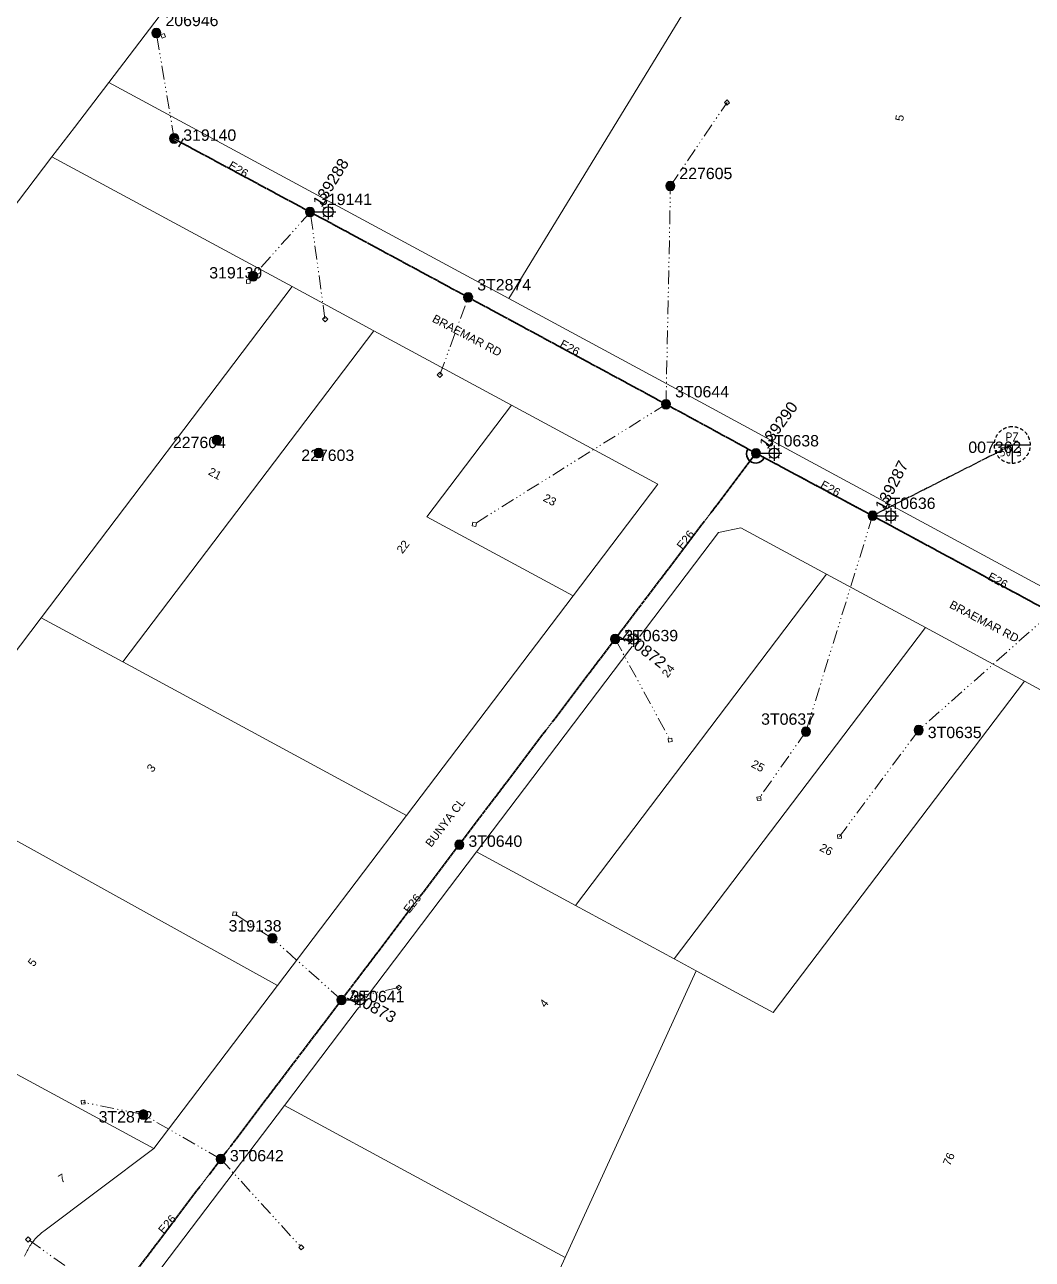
# Model space of a CAD drawing. Header units: metres. Extents: x 264899 to 270320, y 6185871 to 6191197.
# Drawn here: x 268348.5 to 268570.1, y 6187168.9 to 6187440.5 of the extents above; entities that cross this region are included whole.
import ezdxf
from ezdxf.enums import TextEntityAlignment as Align

# ---------------------------------------------------------------- set-up
doc = ezdxf.new("R2010")
doc.units = ezdxf.units.M
for name, pattern in [('Cable Exist OH', [1, 1, 0]), ('Dash', [5, 3, -2]), ('PHANTOMX2', [6.6, 3, -0.75, 0.2, -0.75, 0.2, -0.75, 0.2, -0.75])]:
    doc.linetypes.add(name, pattern=pattern)
doc.layers.get('0').update_dxf_attribs({"color": 6})
for name, color, linetype, lineweight in [('_User_LV_Exist', 5, 'Continuous', 35), ('Cadastre Land Parcels_SP_EXT', 118, 'Continuous', 15), ('Cadastre Roads_SP_EXT', 218, 'Continuous', 15), ('Mains_LV_EXT', 163, 'Continuous', 25), ('Mains_SL_EXT', 131, 'Continuous', 25), ('Services_SP_EXT', 42, 'PHANTOMX2', 20)]:
    doc.layers.add(name, color=color, linetype=linetype, lineweight=lineweight)
for name, color, linetype in [('Equip_SL_EXT', 7, 'Continuous'), ('Equip_SP_SL_EXT', 7, 'Continuous'), ('SupportsOH_SP_TR_HV_LV_SL_EXT', 7, 'Continuous')]:
    doc.layers.add(name, color=color, linetype=linetype)
doc.layers.get('0').freeze()
doc.styles.add('iecARIAL', font='arial.ttf', dxfattribs={"height": 2})
doc.styles.add('IESYMBOL1', font='isocp.shx')
doc.styles.add('POLE_LABEL', font='arial.ttf', dxfattribs={"height": 2})
doc.styles.add('SL_LABEL', font='arial.ttf', dxfattribs={"height": 2})
doc.styles.add('SLCP_LABEL', font='arial.ttf', dxfattribs={"height": 2})
doc.styles.get("Standard").update_dxf_attribs({"font": 'arial.ttf'})

# ---------------------------------------------------------------- blocks, each defined once
blk = doc.blocks.new('SL_LANTERN_EXT')
at = {"flags": 9}
for tag, p in [('LRATECODE', (-7.4, 0)), ('LOUTREACHVOCAB', (-7.2, 0)), ('LOUTREACH', (-7, 0)), ('LANTNUMBER', (-6.6, 0)), ('LNEW', (-6.4, 0)), ('LMASTVOCAB', (-6.2, 0)), ('LMAST', (-6, 0)), ('LLAMPVOCAB', (-5.8, 0)), ('LLAMP', (-5.6, 0)), ('LEXIST', (-5.4, 0)), ('LCHARGE3PERCENT', (-5.2, 0)), ('LCHARGE3', (-5, 0)), ('LCHARGE2PERCENT', (-4.8, 0)), ('LCHARGE2', (-4.6, 0)), ('LCHARGE1PERCENT', (-4.4, 0)), ('LCHARGE1', (-4.2, 0)), ('LCATEGORY', (-4, 0)), ('LBRACKETVOCAB', (-3.8, 0)), ('LBRACKET', (-3.6, 0)), ('LKINGHEIGHT', (-3.4, 0)), ('CREPLACE', (-3.2, 0)), ('CREMOVE', (-3, 0)), ('CNUMBER', (-2.8, 0)), ('CNEW', (-2.6, 0)), ('CEXIST', (-2.4, 0)), ('USAGE', (-2.2, 0)), ('STATE', (-2, 0)), ('OWNED_BY', (-1.8, 0)), ('ORIENTATION', (-1.6, 0)), ('OPERATING_VOLTAGE', (-1.4, 0)), ('NO_PHASES', (-1.2, 0)), ('LANTERN_TYPE', (-1, 0)), ('LANTERN_PURPOSE', (-0.8, 0)), ('CONTROL_TYPE', (-0.6, 0)), ('CONSTRUCTED_VOLTAGE', (-0.4, 0))]:
    blk.add_attdef(tag, text='', height=0.001, rotation=270, dxfattribs=at).set_placement(p, align=Align.MIDDLE_LEFT)
at = {"style": 'SL_LABEL', "flags": 9}
blk.add_attdef('STREET_CODE', text='', height=0.001, rotation=270, dxfattribs=at).set_placement((0, 0), align=Align.MIDDLE_LEFT)
at = {"flags": 1}
blk.add_attdef('Z', (0, 0), '', height=0.001, rotation=270, dxfattribs=at)
at = {"width": 0.9}
blk.add_attdef('LNUMBER', text='', height=1, dxfattribs=at).set_placement((7, -1), align=Align.MIDDLE_LEFT)
at = {"flags": 9}
for tag, p in [('LREMOVE', (0, -7.6)), ('LREPLACE', (0, -7.8)), ('LTYPE', (0, -8)), ('LTYPEVOCAB', (0, -8.2)), ('LEGEND', (0, -8.4)), ('SUBURB', (0, -8.6)), ('STREETNAME', (0, -8.8)), ('LOCATION', (0, -9)), ('NOTES', (0, -9.2)), ('MAINTAINED_BY', (0, -9.86))]:
    blk.add_attdef(tag, text='', height=0.001, dxfattribs=at).set_placement(p, align=Align.MIDDLE_LEFT)
blk.add_attdef('OPERATED_BY', (0, -9.61), '', height=0.001, dxfattribs=at)
blk.add_wipeout([(5.69, 0), (5.06, -1.06), (4, -1.69), (2.94, -1.06), (2.31, 0), (2.94, 1.06), (4, 1.69), (5.06, 1.06)])
for p, q in [((0, 0), (4, 0)), ((2.94, 1.06), (3.2, 0.8)), ((4, 1.69), (4, 0)), ((5.06, 1.06), (4.8, 0.8)), ((2.94, -1.06), (3.2, -0.8)), ((4, 0), (5.69, 0)), ((4, 0), (4, -1.69)), ((5.06, -1.06), (4.8, -0.8))]:
    blk.add_line(p, q)
blk.add_circle((4, 0), 1.12)
blk = doc.blocks.new('CCP_EXT')
blk.add_wipeout([(0, 0.57), (0.57, 0), (0, -0.57), (-0.57, 0)])
blk.add_lwpolyline([(-0.57, 0), (0, 0.57), (0.57, 0), (0, -0.57), (-0.57, 0)])
at = {"flags": 1}
blk.add_attdef('Z', (0, 0), '', height=0.2, dxfattribs=at)
at = {"flags": 9}
for tag, p in [('CCP_TYPE', (0, 0)), ('CONSTRUCTED_VOLTAGE', (0, -0.2)), ('OPERATING_VOLTAGE', (0, -0.6)), ('ORIENTATION', (0, -0.8)), ('OWNED_BY', (0, -1)), ('STATE', (0, -1.8)), ('NO_PHASES', (0, -0.4)), ('USAGE', (0, -1.2)), ('LEGEND', (0, -1.4)), ('LIFE_SUPPORT', (0, -1.6)), ('NOTES', (0, -2))]:
    blk.add_attdef(tag, text='', height=0.2, dxfattribs=at).set_placement(p, align=Align.MIDDLE_LEFT)
blk = doc.blocks.new('POLE_EXT')
blk.add_hatch(color=256).paths.add_polyline_path([(-1, 0, 1), (1, 0, 1)])
blk.add_lwpolyline([(-1, 0, 1), (1, 0, 1)], format="xyb", close=True)
at = {"flags": 8}
blk.add_attdef('pNumber', text='', height=2, dxfattribs=at).set_placement((2.5, 2.5), align=Align.MIDDLE_CENTER)
at = {"style": 'POLE_LABEL', "flags": 9}
for tag, p in [('STRUCTURE_PLANT_NUMBER', (1.35, 0.03)), ('STREET_CODE', (1.35, -0.2))]:
    blk.add_attdef(tag, text='', height=0.2, dxfattribs=at).set_placement(p, align=Align.MIDDLE_LEFT)
at = {"flags": 9}
for tag, p in [('OWNED_BY', (1.35, -0.4)), ('SPECIAL_USE', (1.35, -0.8)), ('STATE', (1.35, -1)), ('cLV', (1.35, -1.4)), ('hDepth', (1.35, -1.6)), ('hDia', (1.35, -1.8)), ('cHV', (1.35, -2)), ('PARENT', (1.35, -0.6)), ('USAGE', (1.35, -1.2)), ('LBRACKET', (1.35, -2.2)), ('LExisting', (1.35, -2.4)), ('LANTNUMBER', (1.35, -2.6)), ('LOther', (1.35, -2.8)), ('cLinedev', (1.35, -3.4)), ('pExisting', (1.35, -3.8)), ('pFooting', (1.35, -4.4)), ('pNew', (1.35, -4.6)), ('pRelocate', (1.35, -5)), ('pRemove', (1.35, -5.2)), ('pReplace', (1.35, -5.4)), ('LRemove', (1.35, -3)), ('LEGEND', (1.35, -3.2)), ('LOCATION', (1.35, -3.6)), ('PFNUMBER', (1.35, -4)), ('NEWPFNUMBER', (1.35, -4.2)), ('pStay', (1.35, -5.6)), ('pType', (1.35, -5.8)), ('cspan', (1.35, -6)), ('STREETNAME', (1.35, -6.2)), ('SUBURB', (1.35, -6.4)), ('OPERATED_BY', (1.36, -7.01)), ('NOTES', (1.35, -6.6)), ('MAINTAINED_BY', (1.36, -6.81))]:
    blk.add_attdef(tag, text='', height=0.2, dxfattribs=at).set_placement(p, align=Align.MIDDLE_LEFT)
at = {"flags": 1}
blk.add_attdef('Z', (1.35, -7.33), '', height=0.2, dxfattribs=at)
blk = doc.blocks.new('End Shackle_EXT')
blk.add_wipeout([(0, 0.25), (1.81, 0.25), (1.82, -0.25), (0, -0.25)])
blk.add_line((1.81, -1), (1.81, 1))
at = {"flags": 1}
blk.add_attdef('Z', (0, 0), '', height=0.2, dxfattribs=at)
at = {"flags": 9}
for tag, p in [('CONNECTOR_TYPE', (0, 0)), ('CONSTRUCTED_VOLTAGE', (0, -0.2)), ('OPERATING_VOLTAGE', (0, -0.6)), ('ORIENTATION', (0, -0.8)), ('OWNED_BY', (0, -1)), ('STATE', (0, -1.2)), ('NO_PHASES', (0, -0.4)), ('USAGE', (0, -1.4)), ('NOTES', (0, -1.6))]:
    blk.add_attdef(tag, text='', height=0.2, dxfattribs=at).set_placement(p, align=Align.MIDDLE_LEFT)
blk = doc.blocks.new('SLCP_ZELL_EXT')
at = {"flags": 8}
blk.add_attdef('ASSET_NUM', text='', height=2, dxfattribs=at).set_placement((0, 6), align=Align.MIDDLE_CENTER)
for tag, flags, p in [('CONSTRUCTED_VOLTAGE', 9, (0.25, -0.5)), ('CONTROL_TYPE', 9, (0.25, -0.7)), ('OPERATING_VOLTAGE', 9, (0.25, -1.1)), ('ORIENTATION', 9, (0.25, -1.3)), ('OWNED_BY', 9, (0.25, -1.5)), ('OPERATED_BY', 9, (0.25, -1.7)), ('STATE', 9, (0.25, -2.7)), ('NO_PHASES', 9, (0.25, -0.9)), ('MAINTAINED_BY', 9, (0.25, -1.9)), ('USAGE', 9, (0.25, -2.1)), ('LOCATION', 9, (0.25, -2.3)), ('NOTES', 9, (0.25, -2.5)), ('AMP_RATING', 9, (0.25, -3.3)), ('STREETNAME', 9, (0.25, -2.9)), ('SUBURB', 9, (0.25, -3.1)), ('Z', 1, (0.25, -3.5))]:
    blk.add_attdef(tag, text='', height=0.2, dxfattribs=dict(flags=flags)).set_placement(p, align=Align.MIDDLE_LEFT)
blk.add_wipeout([(-0.05, 4), (-0.15, 4), (-0.25, 3.99), (-0.34, 3.99), (-0.44, 3.98), (-0.54, 3.96), (-0.64, 3.95), (-0.73, 3.93), (-0.83, 3.91), (-0.92, 3.89), (-1.02, 3.87), (-1.11, 3.84), (-1.21, 3.81), (-1.3, 3.78), (-1.39, 3.75), (-1.49, 3.71), (-1.58, 3.68), (-1.67, 3.64), (-1.75, 3.59), (-1.84, 3.55), (-1.93, 3.5), (-2.01, 3.46), (-2.1, 3.41), (-2.18, 3.35), (-2.26, 3.3), (-2.34, 3.24), (-2.42, 3.18), (-2.5, 3.12), (-2.58, 3.06), (-2.65, 3), (-2.72, 2.93), (-2.79, 2.86), (-2.86, 2.79), (-2.93, 2.72), (-3, 2.65), (-3.06, 2.58), (-3.12, 2.5), (-3.18, 2.42), (-3.24, 2.34), (-3.3, 2.26), (-3.35, 2.18), (-3.41, 2.1), (-3.46, 2.01), (-3.5, 1.93), (-3.55, 1.84), (-3.59, 1.75), (-3.64, 1.67), (-3.68, 1.58), (-3.71, 1.49), (-3.75, 1.39), (-3.78, 1.3), (-3.81, 1.21), (-3.84, 1.11), (-3.87, 1.02), (-3.89, 0.92), (-3.91, 0.83), (-3.93, 0.73), (-3.95, 0.64), (-3.96, 0.54), (-3.98, 0.44), (-3.99, 0.34), (-3.99, 0.25), (-4, 0.15), (-4, 0.05), (-4, -0.05), (-4, -0.15), (-3.99, -0.25), (-3.99, -0.34), (-3.98, -0.44), (-3.96, -0.54), (-3.95, -0.64), (-3.93, -0.73), (-3.91, -0.83), (-3.89, -0.92), (-3.87, -1.02), (-3.84, -1.11), (-3.81, -1.21), (-3.78, -1.3), (-3.75, -1.39), (-3.71, -1.49), (-3.68, -1.58), (-3.64, -1.67), (-3.59, -1.75), (-3.55, -1.84), (-3.5, -1.93), (-3.46, -2.01), (-3.41, -2.1), (-3.35, -2.18), (-3.3, -2.26), (-3.24, -2.34), (-3.18, -2.42), (-3.12, -2.5), (-3.06, -2.58), (-3, -2.65), (-2.93, -2.72), (-2.86, -2.79), (-2.79, -2.86), (-2.72, -2.93), (-2.65, -3), (-2.58, -3.06), (-2.5, -3.12), (-2.42, -3.18), (-2.34, -3.24), (-2.26, -3.3), (-2.18, -3.35), (-2.1, -3.41), (-2.01, -3.46), (-1.93, -3.5), (-1.84, -3.55), (-1.75, -3.59), (-1.67, -3.64), (-1.58, -3.68), (-1.49, -3.71), (-1.39, -3.75), (-1.3, -3.78), (-1.21, -3.81), (-1.11, -3.84), (-1.02, -3.87), (-0.92, -3.89), (-0.83, -3.91), (-0.73, -3.93), (-0.64, -3.95), (-0.54, -3.96), (-0.44, -3.98), (-0.34, -3.99), (-0.25, -3.99), (-0.15, -4), (-0.05, -4), (0.05, -4), (0.15, -4), (0.25, -3.99), (0.34, -3.99), (0.44, -3.98), (0.54, -3.96), (0.64, -3.95), (0.73, -3.93), (0.83, -3.91), (0.92, -3.89), (1.02, -3.87), (1.11, -3.84), (1.21, -3.81), (1.3, -3.78), (1.39, -3.75), (1.49, -3.71), (1.58, -3.68), (1.67, -3.64), (1.75, -3.59), (1.84, -3.55), (1.93, -3.5), (2.01, -3.46), (2.1, -3.41), (2.18, -3.35), (2.26, -3.3), (2.34, -3.24), (2.42, -3.18), (2.5, -3.12), (2.58, -3.06), (2.65, -3), (2.72, -2.93), (2.79, -2.86), (2.86, -2.79), (2.93, -2.72), (3, -2.65), (3.06, -2.58), (3.12, -2.5), (3.18, -2.42), (3.24, -2.34), (3.3, -2.26), (3.35, -2.18), (3.41, -2.1), (3.46, -2.01), (3.5, -1.93), (3.55, -1.84), (3.59, -1.75), (3.64, -1.67), (3.68, -1.58), (3.71, -1.49), (3.75, -1.39), (3.78, -1.3), (3.81, -1.21), (3.84, -1.11), (3.87, -1.02), (3.89, -0.92), (3.91, -0.83), (3.93, -0.73), (3.95, -0.64), (3.96, -0.54), (3.98, -0.44), (3.99, -0.34), (3.99, -0.25), (4, -0.15), (4, -0.05), (4, 0.05), (4, 0.15), (3.99, 0.25), (3.99, 0.34), (3.98, 0.44), (3.96, 0.54), (3.95, 0.64), (3.93, 0.73), (3.91, 0.83), (3.89, 0.92), (3.87, 1.02), (3.84, 1.11), (3.81, 1.21), (3.78, 1.3), (3.75, 1.39), (3.71, 1.49), (3.68, 1.58), (3.64, 1.67), (3.59, 1.75), (3.55, 1.84), (3.5, 1.93), (3.46, 2.01), (3.41, 2.1), (3.35, 2.18), (3.3, 2.26), (3.24, 2.34), (3.18, 2.42), (3.12, 2.5), (3.06, 2.58), (3, 2.65), (2.93, 2.72), (2.86, 2.79), (2.79, 2.86), (2.72, 2.93), (2.65, 3), (2.58, 3.06), (2.5, 3.12), (2.42, 3.18), (2.34, 3.24), (2.26, 3.3), (2.18, 3.35), (2.1, 3.41), (2.01, 3.46), (1.93, 3.5), (1.84, 3.55), (1.75, 3.59), (1.67, 3.64), (1.58, 3.68), (1.49, 3.71), (1.39, 3.75), (1.3, 3.78), (1.21, 3.81), (1.11, 3.84), (1.02, 3.87), (0.92, 3.89), (0.83, 3.91), (0.73, 3.93), (0.64, 3.95), (0.54, 3.96), (0.44, 3.98), (0.34, 3.99), (0.25, 3.99), (0.15, 4), (0.05, 4)])
for p, q in [((-4, 0), (4, 0)), ((0, 0), (0, -4))]:
    blk.add_line(p, q)
at = {"linetype": 'Dash', "ltscale": 0.25, "flags": 128}
blk.add_lwpolyline([(-0.05, 4), (-0.15, 4), (-0.25, 3.99), (-0.34, 3.99), (-0.44, 3.98), (-0.54, 3.96), (-0.64, 3.95), (-0.73, 3.93), (-0.83, 3.91), (-0.92, 3.89), (-1.02, 3.87), (-1.11, 3.84), (-1.21, 3.81), (-1.3, 3.78), (-1.39, 3.75), (-1.49, 3.71), (-1.58, 3.68), (-1.67, 3.64), (-1.75, 3.59), (-1.84, 3.55), (-1.93, 3.5), (-2.01, 3.46), (-2.1, 3.41), (-2.18, 3.35), (-2.26, 3.3), (-2.34, 3.24), (-2.42, 3.18), (-2.5, 3.12), (-2.58, 3.06), (-2.65, 3), (-2.72, 2.93), (-2.79, 2.86), (-2.86, 2.79), (-2.93, 2.72), (-3, 2.65), (-3.06, 2.58), (-3.12, 2.5), (-3.18, 2.42), (-3.24, 2.34), (-3.3, 2.26), (-3.35, 2.18), (-3.41, 2.1), (-3.46, 2.01), (-3.5, 1.93), (-3.55, 1.84), (-3.59, 1.75), (-3.64, 1.67), (-3.68, 1.58), (-3.71, 1.49), (-3.75, 1.39), (-3.78, 1.3), (-3.81, 1.21), (-3.84, 1.11), (-3.87, 1.02), (-3.89, 0.92), (-3.91, 0.83), (-3.93, 0.73), (-3.95, 0.64), (-3.96, 0.54), (-3.98, 0.44), (-3.99, 0.34), (-3.99, 0.25), (-4, 0.15), (-4, 0.05), (-4, -0.05), (-4, -0.15), (-3.99, -0.25), (-3.99, -0.34), (-3.98, -0.44), (-3.96, -0.54), (-3.95, -0.64), (-3.93, -0.73), (-3.91, -0.83), (-3.89, -0.92), (-3.87, -1.02), (-3.84, -1.11), (-3.81, -1.21), (-3.78, -1.3), (-3.75, -1.39), (-3.71, -1.49), (-3.68, -1.58), (-3.64, -1.67), (-3.59, -1.75), (-3.55, -1.84), (-3.5, -1.93), (-3.46, -2.01), (-3.41, -2.1), (-3.35, -2.18), (-3.3, -2.26), (-3.24, -2.34), (-3.18, -2.42), (-3.12, -2.5), (-3.06, -2.58), (-3, -2.65), (-2.93, -2.72), (-2.86, -2.79), (-2.79, -2.86), (-2.72, -2.93), (-2.65, -3), (-2.58, -3.06), (-2.5, -3.12), (-2.42, -3.18), (-2.34, -3.24), (-2.26, -3.3), (-2.18, -3.35), (-2.1, -3.41), (-2.01, -3.46), (-1.93, -3.5), (-1.84, -3.55), (-1.75, -3.59), (-1.67, -3.64), (-1.58, -3.68), (-1.49, -3.71), (-1.39, -3.75), (-1.3, -3.78), (-1.21, -3.81), (-1.11, -3.84), (-1.02, -3.87), (-0.92, -3.89), (-0.83, -3.91), (-0.73, -3.93), (-0.64, -3.95), (-0.54, -3.96), (-0.44, -3.98), (-0.34, -3.99), (-0.25, -3.99), (-0.15, -4), (-0.05, -4), (0.05, -4), (0.15, -4), (0.25, -3.99), (0.34, -3.99), (0.44, -3.98), (0.54, -3.96), (0.64, -3.95), (0.73, -3.93), (0.83, -3.91), (0.92, -3.89), (1.02, -3.87), (1.11, -3.84), (1.21, -3.81), (1.3, -3.78), (1.39, -3.75), (1.49, -3.71), (1.58, -3.68), (1.67, -3.64), (1.75, -3.59), (1.84, -3.55), (1.93, -3.5), (2.01, -3.46), (2.1, -3.41), (2.18, -3.35), (2.26, -3.3), (2.34, -3.24), (2.42, -3.18), (2.5, -3.12), (2.58, -3.06), (2.65, -3), (2.72, -2.93), (2.79, -2.86), (2.86, -2.79), (2.93, -2.72), (3, -2.65), (3.06, -2.58), (3.12, -2.5), (3.18, -2.42), (3.24, -2.34), (3.3, -2.26), (3.35, -2.18), (3.41, -2.1), (3.46, -2.01), (3.5, -1.93), (3.55, -1.84), (3.59, -1.75), (3.64, -1.67), (3.68, -1.58), (3.71, -1.49), (3.75, -1.39), (3.78, -1.3), (3.81, -1.21), (3.84, -1.11), (3.87, -1.02), (3.89, -0.92), (3.91, -0.83), (3.93, -0.73), (3.95, -0.64), (3.96, -0.54), (3.98, -0.44), (3.99, -0.34), (3.99, -0.25), (4, -0.15), (4, -0.05), (4, 0.05), (4, 0.15), (3.99, 0.25), (3.99, 0.34), (3.98, 0.44), (3.96, 0.54), (3.95, 0.64), (3.93, 0.73), (3.91, 0.83), (3.89, 0.92), (3.87, 1.02), (3.84, 1.11), (3.81, 1.21), (3.78, 1.3), (3.75, 1.39), (3.71, 1.49), (3.68, 1.58), (3.64, 1.67), (3.59, 1.75), (3.55, 1.84), (3.5, 1.93), (3.46, 2.01), (3.41, 2.1), (3.35, 2.18), (3.3, 2.26), (3.24, 2.34), (3.18, 2.42), (3.12, 2.5), (3.06, 2.58), (3, 2.65), (2.93, 2.72), (2.86, 2.79), (2.79, 2.86), (2.72, 2.93), (2.65, 3), (2.58, 3.06), (2.5, 3.12), (2.42, 3.18), (2.34, 3.24), (2.26, 3.3), (2.18, 3.35), (2.1, 3.41), (2.01, 3.46), (1.93, 3.5), (1.84, 3.55), (1.75, 3.59), (1.67, 3.64), (1.58, 3.68), (1.49, 3.71), (1.39, 3.75), (1.3, 3.78), (1.21, 3.81), (1.11, 3.84), (1.02, 3.87), (0.92, 3.89), (0.83, 3.91), (0.73, 3.93), (0.64, 3.95), (0.54, 3.96), (0.44, 3.98), (0.34, 3.99), (0.25, 3.99), (0.15, 4), (0.05, 4)], close=True, dxfattribs=at)
at = {"style": 'IESYMBOL1'}
for s, p in [('PZ', (0, 1.75)), ('50', (-1.5, -1.5)), ('3', (1.5, -1.5))]:
    blk.add_text(s, height=2, dxfattribs=at).set_placement(p, align=Align.MIDDLE_CENTER)

msp = doc.modelspace()

# ---------------------------------------------------------------- linework, layer by layer
at = {"layer": '_User_LV_Exist', "linetype": 'Cable Exist OH'}
for points in [[(268489.58, 6187357), (268446.05, 6187380.52)], [(268391.65, 6187190.94), (268368.09, 6187159.84)]]:
    msp.add_lwpolyline(points, dxfattribs=at)
at = {"layer": 'Cadastre Land Parcels_SP_EXT', "linetype": 'Continuous'}
for points in [[(268571.89, 6187785.12), (268534.76, 6187720.6), (268407.25, 6187532.16), (268338.74, 6187442.23), (268334.25, 6187436.35), (268321.71, 6187419.76), (268318.05, 6187414.81), (268113.35, 6187146.95), (268099.25, 6187128.08), (268135.08, 6187122.3), (268181.12, 6187182.72), (268181.12, 6187182.72), (268243.72, 6187265.29), (268354.51, 6187411.42), (268359.45, 6187417.87), (268367.01, 6187427.76), (268432.41, 6187513.65), (268468.34, 6187562.15), (268502.8, 6187611.7), (268535.79, 6187662.25), (268567.24, 6187713.76), (268597.18, 6187766.18)], [(268348.5, 6187169.56), (268348.62, 6187169.86), (268348.75, 6187170.15), (268348.88, 6187170.44), (268349.03, 6187170.73), (268349.18, 6187171.01), (268349.34, 6187171.29), (268349.5, 6187171.57), (268349.67, 6187171.84), (268349.85, 6187172.11), (268350.04, 6187172.37), (268350.23, 6187172.63), (268350.43, 6187172.88), (268350.63, 6187173.13), (268350.84, 6187173.37), (268351.06, 6187173.61), (268351.28, 6187173.84), (268351.51, 6187174.07), (268351.74, 6187174.29), (268351.98, 6187174.5), (268352.22, 6187174.71), (268352.47, 6187174.91), (268352.73, 6187175.11), (268376.93, 6187193.26), (268296.53, 6187236.73)]]:
    msp.add_lwpolyline(points, dxfattribs=at)
for points in [[(268573.17, 6187573.68), (268502.8, 6187611.7), (268468.34, 6187562.15), (268432.41, 6187513.65), (268367.01, 6187427.76), (268454.99, 6187380.24), (268573.17, 6187573.68)], [(268621.56, 6187547.54), (268573.17, 6187573.68), (268454.99, 6187380.24), (268497.07, 6187357.5), (268514.22, 6187348.24), (268589.28, 6187307.69), (268621.56, 6187547.54)], [(268324.32, 6187273.37), (268352.11, 6187310.02), (268407.36, 6187382.87), (268354.51, 6187411.42), (268243.72, 6187265.29), (268296.53, 6187236.73), (268324.32, 6187273.37)], [(268425.32, 6187373.16), (268407.36, 6187382.87), (268352.11, 6187310.02), (268370.07, 6187300.32), (268425.32, 6187373.16)], [(268469.14, 6187314.83), (268436.94, 6187332.22), (268455.61, 6187356.8), (268425.32, 6187373.16), (268370.07, 6187300.32), (268432.52, 6187266.56), (268469.14, 6187314.83)], [(268487.78, 6187339.41), (268455.61, 6187356.8), (268436.94, 6187332.22), (268469.14, 6187314.83), (268487.78, 6187339.41)], [(268524.9, 6187319.61), (268506.03, 6187329.81), (268501.15, 6187328.75), (268447.91, 6187258.53), (268469.65, 6187246.75), (268524.9, 6187319.61)], [(268546.67, 6187307.85), (268524.9, 6187319.61), (268469.65, 6187246.75), (268491.4, 6187234.98), (268546.67, 6187307.85)], [(268432.52, 6187266.56), (268370.07, 6187300.32), (268352.11, 6187310.02), (268324.32, 6187273.37), (268404.12, 6187229.11), (268432.52, 6187266.56)], [(268568.43, 6187296.09), (268546.67, 6187307.85), (268491.4, 6187234.98), (268496.2, 6187232.38), (268513.16, 6187223.22), (268568.43, 6187296.09)], [(268648.51, 6187264.87), (268620.56, 6187272.02), (268616.11, 6187273.15), (268606.17, 6187275.7), (268589.16, 6187284.89), (268579.67, 6187290.01), (268568.43, 6187296.09), (268513.16, 6187223.22), (268496.2, 6187232.38), (268467.37, 6187169.32), (268444.72, 6187119.77), (268428.04, 6187083.74), (268511.08, 6187072.97), (268512.28, 6187072.81), (268521.12, 6187071.64), (268573.22, 6187128.59), (268590.15, 6187147.1), (268596.51, 6187154.05), (268606.08, 6187164.51), (268648.51, 6187264.87)], [(268404.12, 6187229.11), (268324.32, 6187273.37), (268296.53, 6187236.73), (268376.93, 6187193.26), (268404.12, 6187229.11)], [(268496.2, 6187232.38), (268491.4, 6187234.98), (268469.65, 6187246.75), (268447.91, 6187258.53), (268405.63, 6187202.76), (268467.37, 6187169.32), (268496.2, 6187232.38)], [(268467.37, 6187169.32), (268405.63, 6187202.76), (268372.41, 6187158.95), (268444.72, 6187119.77), (268467.37, 6187169.32)]]:
    msp.add_lwpolyline(points, close=True, dxfattribs=at)
at = {"layer": 'Mains_LV_EXT', "linetype": 'Cable Exist OH'}
for points in [[(268489.58, 6187357), (268446.05, 6187380.52)], [(268391.65, 6187190.94), (268368.09, 6187159.84)]]:
    msp.add_lwpolyline(points, dxfattribs=at)
at = {"layer": 'Mains_LV_EXT', "linetype": 'Continuous'}
msp.add_lwpolyline([(268507.62, 6187347.15, 1.104852), (268511.13, 6187345.28)], format="xyb", dxfattribs=at)
at = {"layer": 'Services_SP_EXT'}
for points in [[(268574.38, 6187311.21), (268545.15, 6187285.3)], [(268391.65, 6187190.94), (268374.62, 6187200.74)]]:
    msp.add_lwpolyline(points, dxfattribs=at)

# ---------------------------------------------------------------- block references
at = {"layer": 'SupportsOH_SP_TR_HV_LV_SL_EXT'}
ref = msp.add_blockref('POLE_EXT', (268381.39, 6187415.45), dxfattribs=at)
ref.add_attrib('ASSET_NUM', '319140', dxfattribs={"layer": '0', "height": 2.5, "style": 'POLE_LABEL'}).set_placement((268383.39, 6187416.2), align=Align.MIDDLE_LEFT)
ref = msp.add_blockref('POLE_EXT', (268490.51, 6187405.02), dxfattribs=at)
ref.add_attrib('ASSET_NUM', '227605', dxfattribs={"layer": '0', "height": 2.5, "style": 'POLE_LABEL'}).set_placement((268492.51, 6187405.77), align=Align.BOTTOM_LEFT)
ref = msp.add_blockref('POLE_EXT', (268446.05, 6187380.52), dxfattribs=at)
ref.add_attrib('ASSET_NUM', '3T2874', dxfattribs={"layer": '0', "height": 2.5, "style": 'POLE_LABEL'}).set_placement((268448.05, 6187381.27), align=Align.BOTTOM_LEFT)
ref = msp.add_blockref('POLE_EXT', (268489.58, 6187357), dxfattribs=at)
ref.add_attrib('ASSET_NUM', '3T0644', dxfattribs={"layer": '0', "height": 2.5, "style": 'POLE_LABEL'}).set_placement((268491.58, 6187357.75), align=Align.BOTTOM_LEFT)
ref = msp.add_blockref('POLE_EXT', (268390.77, 6187349.1), dxfattribs=at)
ref.add_attrib('ASSET_NUM', '227604', dxfattribs={"layer": '0', "height": 2.5, "style": 'POLE_LABEL'}).set_placement((268392.77, 6187349.85), align=Align.TOP_RIGHT)
ref = msp.add_blockref('POLE_EXT', (268413.17, 6187346.27), dxfattribs=at)
ref.add_attrib('ASSET_NUM', '227603', dxfattribs={"layer": '0', "height": 2.5, "style": 'POLE_LABEL'}).set_placement((268415.17, 6187347.02), align=Align.TOP_CENTER)
ref = msp.add_blockref('POLE_EXT', (268520.34, 6187284.99), dxfattribs=at)
ref.add_attrib('ASSET_NUM', '3T0637', dxfattribs={"layer": '0', "height": 2.5, "style": 'POLE_LABEL'}).set_placement((268522.34, 6187285.74), align=Align.BOTTOM_RIGHT)
ref = msp.add_blockref('POLE_EXT', (268545.15, 6187285.3), dxfattribs=at)
ref.add_attrib('ASSET_NUM', '3T0635', dxfattribs={"layer": '0', "height": 2.5, "style": 'POLE_LABEL'}).set_placement((268547.15, 6187286.05), align=Align.TOP_LEFT)
ref = msp.add_blockref('POLE_EXT', (268444.11, 6187260.13), dxfattribs=at)
ref.add_attrib('ASSET_NUM', '3T0640', dxfattribs={"layer": '0', "height": 2.5, "style": 'POLE_LABEL'}).set_placement((268446.11, 6187260.88), align=Align.MIDDLE_LEFT)
ref = msp.add_blockref('POLE_EXT', (268374.62, 6187200.74), dxfattribs=at)
ref.add_attrib('ASSET_NUM', '3T2872', dxfattribs={"layer": '0', "height": 2.5, "style": 'POLE_LABEL'}).set_placement((268376.62, 6187201.49), align=Align.TOP_RIGHT)
ref = msp.add_blockref('POLE_EXT', (268391.65, 6187190.94), dxfattribs=at)
ref.add_attrib('ASSET_NUM', '3T0642', dxfattribs={"layer": '0', "height": 2.5, "style": 'POLE_LABEL'}).set_placement((268393.65, 6187191.69), align=Align.MIDDLE_LEFT)

# ---------------------------------------------------------------- texts
at = {"layer": 'Cadastre Land Parcels_SP_EXT'}
for s, rotation, p in [('5', 80.3576, (268541.72, 6187419.15)), ('21', 332.2873, (268388.72, 6187341.59)), ('23', 332.2267, (268462.37, 6187335.82)), ('22', 52.8428, (268431.6, 6187323.98)), ('24', 52.816, (268489.93, 6187296.69)), ('25', 332.1132, (268508.15, 6187277.3)), ('3', 52.8176, (268376.63, 6187275.88)), ('26', 332.1232, (268523.17, 6187258.91)), ('5', 52.9711, (268350.48, 6187233.12)), ('4', 52.89, (268463.03, 6187224.12)), ('76', 66.2647, (268552.03, 6187189.31)), ('7', 30.5273, (268356.55, 6187185.59))]:
    msp.add_text(s, height=1.8, rotation=rotation, dxfattribs=at).set_placement(p)
at = {"layer": 'Cadastre Roads_SP_EXT'}
for s, rotation, p in [('BRAEMAR RD', 332.2281, (268437.98, 6187375.24)), ('BRAEMAR RD', 332.2442, (268551.74, 6187312.33)), ('BUNYA CL', 52.8594, (268437.93, 6187259.41))]:
    msp.add_text(s, height=1.8, rotation=rotation, dxfattribs=at).set_placement(p)
at = {"layer": 'Mains_LV_EXT'}
for rotation, p in [(329.1136, (268393.16, 6187409.05)), (331.1851, (268466.04, 6187369.72)), (331.0855, (268523.35, 6187338.76)), (51.7054, (268493.18, 6187324.87)), (331.0821, (268560.18, 6187318.54)), (51.7054, (268433.08, 6187244.85)), (49.1633, (268379.07, 6187174.33))]:
    msp.add_text('E26', height=1.8, rotation=rotation, dxfattribs=at).set_placement(p)

# ---------------------------------------------------------------- next in the draw order: block references
at = {"layer": 'Equip_SL_EXT'}
ref = msp.add_blockref('SLCP_ZELL_EXT', (268565.72, 6187348.03), dxfattribs=at)
ref.add_attrib('ASSET_NUM', '007362', dxfattribs={"layer": '0', "height": 2.5, "style": 'SLCP_LABEL'}).set_placement((268567.72, 6187348.78), align=Align.TOP_RIGHT)
at = {"layer": 'Equip_SP_SL_EXT'}
ref = msp.add_blockref('SL_LANTERN_EXT', (268411.26, 6187399.31), dxfattribs=at)
ref.add_attrib('ASSET_NUM', '139288', dxfattribs={"layer": '0', "height": 2.5, "rotation": 58.3516, "style": 'iecARIAL'}).set_placement((268412.76, 6187400.81), align=Align.MIDDLE_LEFT)
ref = msp.add_blockref('SL_LANTERN_EXT', (268509.37, 6187346.21), dxfattribs=at)
ref.add_attrib('ASSET_NUM', '139290', dxfattribs={"layer": '0', "height": 2.5, "rotation": 54.089, "style": 'iecARIAL'}).set_placement((268510.87, 6187347.71), align=Align.MIDDLE_LEFT)
ref = msp.add_blockref('SL_LANTERN_EXT', (268535.01, 6187332.46), dxfattribs=at)
ref.add_attrib('ASSET_NUM', '139287', dxfattribs={"layer": '0', "height": 2.5, "rotation": 62.5985, "style": 'iecARIAL'}).set_placement((268536.51, 6187333.96), align=Align.MIDDLE_LEFT)
ref = msp.add_blockref('SL_LANTERN_EXT', (268478.39, 6187305.35), dxfattribs=at)
ref.add_attrib('ASSET_NUM', '170872', dxfattribs={"layer": '0', "height": 2.5, "rotation": 322.63, "style": 'iecARIAL'}).set_placement((268479.89, 6187306.85), align=Align.MIDDLE_LEFT)
ref = msp.add_blockref('SL_LANTERN_EXT', (268418.2, 6187225.96), dxfattribs=at)
ref.add_attrib('ASSET_NUM', '170873', dxfattribs={"layer": '0', "height": 2.5, "rotation": 331.4087, "style": 'iecARIAL'}).set_placement((268419.7, 6187227.46), align=Align.MIDDLE_LEFT)
at = {"layer": 'Services_SP_EXT'}
for p, rotation in [((268378.98, 6187438.02), 68.3885152816334), ((268502.99, 6187423.37), 86.47679285614035), ((268397.7, 6187384), 225.9991865027672), ((268447.44, 6187330.6), 214.8520015180086), ((268490.49, 6187283.13), 320.8225374378853), ((268510.01, 6187270.25), 233.7974239718045), ((268527.74, 6187261.92), 232.1428582779898), ((268394.7, 6187244.88), 128.9240294730583), ((268361.36, 6187203.44), 139.5463032120566)]:
    msp.add_blockref('CCP_EXT', p, dxfattribs=dict(at, rotation=rotation))
for p in [(268414.61, 6187375.72), (268439.84, 6187363.45), (268349.26, 6187173.27), (268409.35, 6187171.52)]:
    msp.add_blockref('CCP_EXT', p, dxfattribs=at)

# ---------------------------------------------------------------- next in the draw order: linework, layer by layer
at = {"layer": '_User_LV_Exist', "linetype": 'Cable Exist OH'}
for points in [[(268446.05, 6187380.52), (268411.34, 6187399.27)], [(268509.37, 6187346.21), (268489.58, 6187357)], [(268509.37, 6187346.21), (268478.39, 6187305.35)], [(268535.01, 6187332.46), (268509.37, 6187346.21)], [(268576.07, 6187310.25), (268535.01, 6187332.46)], [(268418.2, 6187225.96), (268391.65, 6187190.94)]]:
    msp.add_lwpolyline(points, dxfattribs=at)
at = {"layer": '_User_LV_Exist', "linetype": 'Continuous'}
msp.add_lwpolyline([(268507.62, 6187347.15, 1.104852), (268511.13, 6187345.28)], format="xyb", dxfattribs=at)
at = {"layer": 'Mains_LV_EXT', "linetype": 'Cable Exist OH'}
for points in [[(268446.05, 6187380.52), (268411.34, 6187399.27)], [(268509.37, 6187346.21), (268489.58, 6187357)], [(268509.37, 6187346.21), (268478.39, 6187305.35)], [(268535.01, 6187332.46), (268509.37, 6187346.21)], [(268576.07, 6187310.25), (268535.01, 6187332.46)], [(268418.2, 6187225.96), (268391.65, 6187190.94)]]:
    msp.add_lwpolyline(points, dxfattribs=at)
at = {"layer": 'Mains_SL_EXT', "linetype": 'Cable Exist OH'}
for points in [[(268509.37, 6187346.21), (268489.58, 6187357), (268446.05, 6187380.52), (268411.26, 6187399.31)], [(268509.37, 6187346.21), (268478.39, 6187305.35)], [(268509.37, 6187346.21), (268535.01, 6187332.46)], [(268565.72, 6187348.03), (268535.01, 6187332.46)], [(268535.01, 6187332.46), (268576.07, 6187310.25), (268618.04, 6187289.39), (268653.97, 6187267.65), (268681.37, 6187262.4)], [(268418.2, 6187225.96), (268391.65, 6187190.94), (268368.09, 6187159.84)]]:
    msp.add_lwpolyline(points, dxfattribs=at)
at = {"layer": 'Services_SP_EXT'}
for points in [[(268381.39, 6187415.45), (268377.48, 6187438.67)], [(268489.58, 6187357), (268490.56, 6187405.07), (268502.99, 6187423.37)], [(268411.34, 6187399.27), (268398.77, 6187385.17)], [(268414.55, 6187375.79), (268411.34, 6187399.27)], [(268439.84, 6187363.45), (268446.05, 6187380.52)], [(268489.58, 6187357), (268447.32, 6187330.58)], [(268535.01, 6187332.46), (268520.34, 6187284.99)], [(268478.39, 6187305.35), (268490.49, 6187283.13)], [(268520.34, 6187284.99), (268510.01, 6187270.25)], [(268545.15, 6187285.3), (268527.74, 6187261.92)], [(268418.2, 6187225.96), (268403, 6187239.47), (268394.7, 6187244.88)], [(268374.62, 6187200.74), (268361.36, 6187203.44)], [(268391.65, 6187190.94), (268409.35, 6187171.52)], [(268368.09, 6187159.84), (268349.26, 6187173.27)]]:
    msp.add_lwpolyline(points, dxfattribs=at)

# ---------------------------------------------------------------- next in the draw order: block references
msp.add_blockref('CCP_EXT', (268430.81, 6187228.66), dxfattribs=at)
at = {"layer": 'SupportsOH_SP_TR_HV_LV_SL_EXT'}
ref = msp.add_blockref('POLE_EXT', (268377.48, 6187438.67), dxfattribs=at)
ref.add_attrib('ASSET_NUM', '206946', dxfattribs={"layer": '0', "height": 2.5, "style": 'POLE_LABEL'}).set_placement((268379.48, 6187439.42), align=Align.BOTTOM_LEFT)
ref = msp.add_blockref('POLE_EXT', (268411.26, 6187399.31), dxfattribs=at)
ref.add_attrib('ASSET_NUM', '319141', dxfattribs={"layer": '0', "height": 2.5, "style": 'POLE_LABEL'}).set_placement((268413.26, 6187400.06), align=Align.BOTTOM_LEFT)
ref = msp.add_blockref('POLE_EXT', (268398.76, 6187385.16), dxfattribs=at)
ref.add_attrib('ASSET_NUM', '319139', dxfattribs={"layer": '0', "height": 2.5, "style": 'POLE_LABEL'}).set_placement((268400.76, 6187385.91), align=Align.MIDDLE_RIGHT)
ref = msp.add_blockref('POLE_EXT', (268509.37, 6187346.21), dxfattribs=at)
ref.add_attrib('ASSET_NUM', '3T0638', dxfattribs={"layer": '0', "height": 2.5, "style": 'POLE_LABEL'}).set_placement((268511.37, 6187346.96), align=Align.BOTTOM_LEFT)
ref = msp.add_blockref('POLE_EXT', (268535.01, 6187332.46), dxfattribs=at)
ref.add_attrib('ASSET_NUM', '3T0636', dxfattribs={"layer": '0', "height": 2.5, "style": 'POLE_LABEL'}).set_placement((268537.01, 6187333.21), align=Align.BOTTOM_LEFT)
ref = msp.add_blockref('POLE_EXT', (268478.39, 6187305.35), dxfattribs=at)
ref.add_attrib('ASSET_NUM', '3T0639', dxfattribs={"layer": '0', "height": 2.5, "style": 'POLE_LABEL'}).set_placement((268480.39, 6187306.1), align=Align.MIDDLE_LEFT)
ref = msp.add_blockref('POLE_EXT', (268403.01, 6187239.5), dxfattribs=at)
ref.add_attrib('ASSET_NUM', '319138', dxfattribs={"layer": '0', "height": 2.5, "style": 'POLE_LABEL'}).set_placement((268405.01, 6187240.25), align=Align.BOTTOM_RIGHT)

# ---------------------------------------------------------------- next in the draw order: linework, layer by layer
at = {"layer": '_User_LV_Exist', "linetype": 'Cable Exist OH'}
msp.add_lwpolyline([(268478.39, 6187305.35), (268444.11, 6187260.13), (268418.2, 6187225.96)], dxfattribs=at)
at = {"layer": 'Mains_LV_EXT', "linetype": 'Cable Exist OH'}
msp.add_lwpolyline([(268478.39, 6187305.35), (268444.11, 6187260.13), (268418.2, 6187225.96)], dxfattribs=at)
at = {"layer": 'Mains_SL_EXT', "linetype": 'Cable Exist OH'}
msp.add_lwpolyline([(268478.39, 6187305.35), (268444.11, 6187260.13), (268418.2, 6187225.96)], dxfattribs=at)
at = {"layer": 'Services_SP_EXT'}
msp.add_lwpolyline([(268430.81, 6187228.66), (268418.2, 6187225.96)], dxfattribs=at)

# ---------------------------------------------------------------- next in the draw order: block references
at = {"layer": 'Mains_LV_EXT', "rotation": 330.7772427676953}
msp.add_blockref('End Shackle_EXT', (268381.36, 6187415.39), dxfattribs=at)
at = {"layer": 'SupportsOH_SP_TR_HV_LV_SL_EXT'}
ref = msp.add_blockref('POLE_EXT', (268418.2, 6187225.96), dxfattribs=at)
ref.add_attrib('ASSET_NUM', '3T0641', dxfattribs={"layer": '0', "height": 2.5, "style": 'POLE_LABEL'}).set_placement((268420.2, 6187226.71), align=Align.MIDDLE_LEFT)

# ---------------------------------------------------------------- next in the draw order: linework, layer by layer
at = {"layer": '_User_LV_Exist', "linetype": 'Cable Exist OH'}
msp.add_lwpolyline([(268411.34, 6187399.27), (268381.36, 6187415.39)], dxfattribs=at)
at = {"layer": 'Mains_LV_EXT', "linetype": 'Cable Exist OH'}
msp.add_lwpolyline([(268411.34, 6187399.27), (268381.36, 6187415.39)], dxfattribs=at)

doc.saveas('drawing.dxf')
